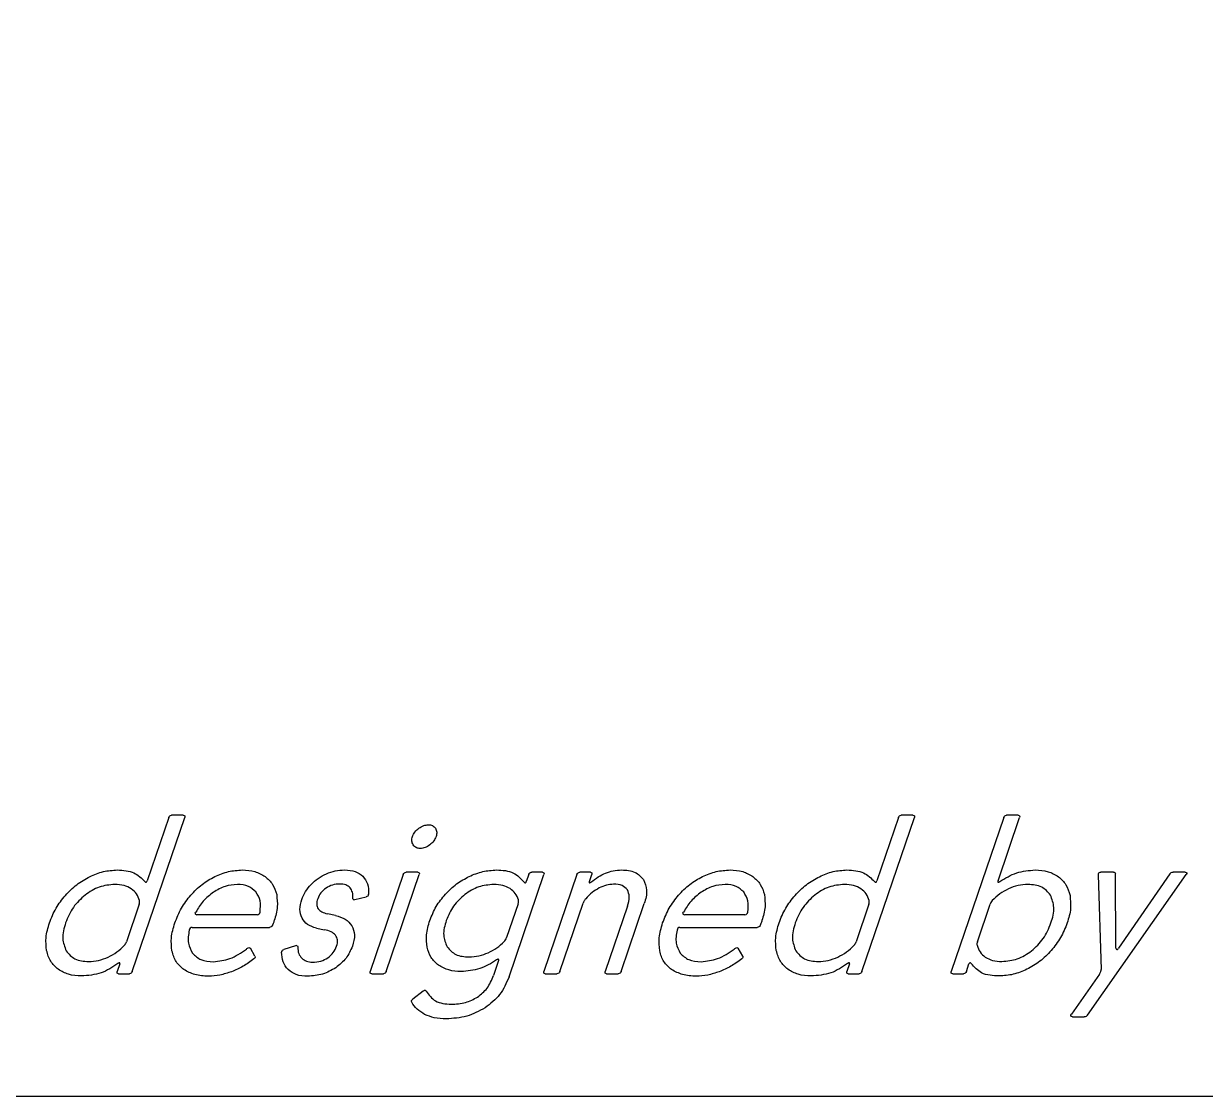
# Model space of a CAD drawing. Header units: millimetres. Extents: x 28 to 158, y -80 to -45.
# Drawn here: x 78.64 to 97.92, y -80 to -62.5 of the extents above; entities that cross this region are included whole.
import ezdxf

# ---------------------------------------------------------------- set-up
doc = ezdxf.new("R2010")
doc.units = ezdxf.units.MM
doc.layers.get('0').update_dxf_attribs({"linetype": 'CONTINUOUS'})

msp = doc.modelspace()

# ---------------------------------------------------------------- linework, layer by layer
for p, q in [((80.412, -77.964), (81.266, -75.45)), ((81.005, -75.45), (80.653, -76.486)), ((81.242, -75.414), (81.053, -75.414)), ((92.315, -77.964), (93.17, -75.45)), ((92.909, -75.45), (92.557, -76.486)), ((93.146, -75.414), (92.957, -75.414)), ((94.627, -75.45), (93.772, -77.964)), ((94.535, -76.486), (94.887, -75.45)), ((94.864, -75.414), (94.675, -75.414)), ((85.07, -76.343), (84.88, -76.343)), ((87.102, -76.343), (86.927, -76.343)), ((87.884, -76.343), (87.713, -76.343)), ((96.416, -76.343), (96.213, -76.343)), ((97.588, -76.343), (97.391, -76.343)), ((84.833, -76.379), (84.294, -77.964)), ((84.554, -77.964), (85.093, -76.379)), ((86.557, -78.05), (87.125, -76.379)), ((86.879, -76.379), (86.839, -76.496)), ((87.665, -76.379), (87.126, -77.964)), ((87.868, -76.496), (87.908, -76.379)), ((95.995, -78.675), (97.606, -76.382)), ((96.171, -76.371), (96.169, -76.386)), ((96.169, -76.386), (96.217, -77.929)), ((96.459, -77.582), (96.449, -76.371)), ((97.335, -76.371), (96.502, -77.582)), ((84.265, -76.714), (84.266, -76.7)), ((80.525, -76.864), (80.316, -77.479)), ((84.028, -76.793), (84.043, -76.789)), ((84.043, -76.789), (84.225, -76.746)), ((86.706, -76.857), (86.518, -77.411)), ((87.387, -77.964), (87.765, -76.85)), ((88.489, -76.896), (88.126, -77.964)), ((88.387, -77.964), (88.764, -76.854)), ((92.428, -76.864), (92.219, -77.479)), ((94.198, -77.479), (94.407, -76.864)), ((81.438, -77.014), (81.448, -76.996)), ((82.449, -77.036), (81.466, -77.036)), ((83.726, -77.05), (83.596, -77.021)), ((89.395, -77.014), (89.405, -76.996)), ((90.406, -77.036), (89.424, -77.036)), ((81.389, -77.243), (82.65, -77.243)), ((83.414, -77.254), (83.547, -77.282)), ((89.346, -77.243), (90.607, -77.243)), ((82.412, -77.711), (82.338, -77.582)), ((82.849, -77.632), (82.848, -77.646)), ((83.076, -77.543), (82.884, -77.604)), ((83.092, -77.539), (83.076, -77.543)), ((90.369, -77.711), (90.295, -77.582)), ((80.208, -77.839), (80.165, -77.964)), ((86.388, -77.782), (86.304, -78.029)), ((92.111, -77.839), (92.069, -77.964)), ((94.019, -77.964), (94.061, -77.839)), ((80.189, -78), (80.364, -78)), ((84.317, -78), (84.507, -78)), ((87.149, -78), (87.339, -78)), ((88.149, -78), (88.339, -78)), ((92.092, -78), (92.267, -78)), ((93.796, -78), (93.971, -78)), ((96.191, -78.004), (95.733, -78.657)), ((85.154, -78.282), (84.987, -78.414)), ((95.75, -78.704), (95.942, -78.704))]:
    msp.add_line(p, q)
msp.add_lwpolyline([(28.094, -80), (28.094, -45), (158.094, -45), (158.094, -80)], close=True)
for points, knots in [([(81.005, -75.45), (81.01, -75.44), (81.02, -75.419), (81.042, -75.416), (81.053, -75.414)], [0, 0, 0, 0, 0.003227731, 0.006339756, 0.006339756, 0.006339756, 0.006339756]), ([(81.242, -75.414), (81.252, -75.416), (81.273, -75.419), (81.268, -75.44), (81.266, -75.45)], [0, 0, 0, 0, 0.002537857, 0.005216444, 0.005216444, 0.005216444, 0.005216444]), ([(85.087, -75.625), (85.112, -75.608), (85.16, -75.577), (85.217, -75.571), (85.244, -75.568)], [0, 0, 0, 0, 0.00893547, 0.01691598, 0.01691598, 0.01691598, 0.01691598]), ([(85.244, -75.568), (85.267, -75.57), (85.312, -75.574), (85.342, -75.608), (85.357, -75.625)], [0, 0, 0, 0, 0.00672152, 0.01308542, 0.01308542, 0.01308542, 0.01308542]), ([(92.909, -75.45), (92.914, -75.44), (92.923, -75.419), (92.946, -75.416), (92.957, -75.414)], [0, 0, 0, 0, 0.003227731, 0.006339756, 0.006339756, 0.006339756, 0.006339756]), ([(93.146, -75.414), (93.156, -75.416), (93.176, -75.419), (93.172, -75.44), (93.17, -75.45)], [0, 0, 0, 0, 0.002538303, 0.00521689, 0.00521689, 0.00521689, 0.00521689]), ([(94.627, -75.45), (94.632, -75.44), (94.641, -75.419), (94.664, -75.416), (94.675, -75.414)], [0, 0, 0, 0, 0.003227997, 0.006340022, 0.006340022, 0.006340022, 0.006340022]), ([(94.864, -75.414), (94.874, -75.416), (94.894, -75.419), (94.89, -75.44), (94.887, -75.45)], [0, 0, 0, 0, 0.002537857, 0.005216444, 0.005216444, 0.005216444, 0.005216444]), ([(84.994, -75.898), (84.984, -75.877), (84.963, -75.833), (84.975, -75.786), (84.982, -75.761)], [0, 0, 0, 0, 0.00676908, 0.01420653, 0.01420653, 0.01420653, 0.01420653]), ([(84.982, -75.761), (84.993, -75.735), (85.018, -75.682), (85.063, -75.644), (85.087, -75.625)], [0, 0, 0, 0, 0.0083254, 0.01737495, 0.01737495, 0.01737495, 0.01737495]), ([(85.368, -75.761), (85.356, -75.786), (85.332, -75.84), (85.287, -75.878), (85.264, -75.898)], [0, 0, 0, 0, 0.0083487, 0.01742765, 0.01742765, 0.01742765, 0.01742765]), ([(85.357, -75.625), (85.366, -75.646), (85.387, -75.689), (85.374, -75.736), (85.368, -75.761)], [0, 0, 0, 0, 0.00661292, 0.01401088, 0.01401088, 0.01401088, 0.01401088]), ([(85.111, -75.957), (85.087, -75.955), (85.04, -75.951), (85.009, -75.915), (84.994, -75.898)], [0, 0, 0, 0, 0.00702179, 0.01360634, 0.01360634, 0.01360634, 0.01360634]), ([(85.264, -75.898), (85.239, -75.915), (85.193, -75.947), (85.137, -75.954), (85.111, -75.957)], [0, 0, 0, 0, 0.0088468, 0.01654317, 0.01654317, 0.01654317, 0.01654317]), ([(79.716, -76.416), (79.79, -76.384), (79.934, -76.322), (80.091, -76.312), (80.168, -76.307)], [0, 0, 0, 0, 0.02386203, 0.04673646, 0.04673646, 0.04673646, 0.04673646]), ([(80.168, -76.307), (80.263, -76.312), (80.438, -76.32), (80.561, -76.441), (80.618, -76.496)], [0, 0, 0, 0, 0.02755101, 0.05036024, 0.05036024, 0.05036024, 0.05036024]), ([(81.758, -76.414), (81.831, -76.383), (81.975, -76.322), (82.13, -76.312), (82.207, -76.307)], [0, 0, 0, 0, 0.02364691, 0.04645593, 0.04645593, 0.04645593, 0.04645593]), ([(82.207, -76.307), (82.277, -76.311), (82.41, -76.317), (82.525, -76.383), (82.579, -76.414)], [0, 0, 0, 0, 0.02073638, 0.03925948, 0.03925948, 0.03925948, 0.03925948]), ([(83.577, -76.37), (83.625, -76.351), (83.721, -76.315), (83.824, -76.31), (83.875, -76.307)], [0, 0, 0, 0, 0.01540514, 0.03061565, 0.03061565, 0.03061565, 0.03061565]), ([(83.875, -76.307), (83.935, -76.31), (84.045, -76.315), (84.133, -76.379), (84.174, -76.409)], [0, 0, 0, 0, 0.01749052, 0.03224712, 0.03224712, 0.03224712, 0.03224712]), ([(84.833, -76.379), (84.837, -76.368), (84.847, -76.348), (84.869, -76.344), (84.88, -76.343)], [0, 0, 0, 0, 0.003227731, 0.006339747, 0.006339747, 0.006339747, 0.006339747]), ([(85.07, -76.343), (85.08, -76.345), (85.1, -76.348), (85.096, -76.368), (85.093, -76.379)], [0, 0, 0, 0, 0.002538293, 0.00521688, 0.00521688, 0.00521688, 0.00521688]), ([(85.909, -76.411), (85.982, -76.381), (86.124, -76.321), (86.278, -76.312), (86.353, -76.307)], [0, 0, 0, 0, 0.02338804, 0.04589116, 0.04589116, 0.04589116, 0.04589116]), ([(86.353, -76.307), (86.451, -76.311), (86.63, -76.319), (86.749, -76.449), (86.803, -76.507)], [0, 0, 0, 0, 0.02812366, 0.05103086, 0.05103086, 0.05103086, 0.05103086]), ([(86.898, -76.354), (86.903, -76.35), (86.912, -76.345), (86.922, -76.343), (86.927, -76.343)], [0, 0, 0, 0, 0.001642833, 0.003097732, 0.003097732, 0.003097732, 0.003097732]), ([(87.102, -76.343), (87.112, -76.345), (87.132, -76.348), (87.128, -76.368), (87.125, -76.379)], [0, 0, 0, 0, 0.002537847, 0.005216433, 0.005216433, 0.005216433, 0.005216433]), ([(87.665, -76.379), (87.67, -76.368), (87.679, -76.348), (87.702, -76.344), (87.713, -76.343)], [0, 0, 0, 0, 0.003227731, 0.006339747, 0.006339747, 0.006339747, 0.006339747]), ([(87.884, -76.343), (87.894, -76.345), (87.914, -76.348), (87.91, -76.368), (87.908, -76.379)], [0, 0, 0, 0, 0.002538293, 0.00521688, 0.00521688, 0.00521688, 0.00521688]), ([(88.133, -76.357), (88.174, -76.343), (88.258, -76.313), (88.347, -76.309), (88.393, -76.307)], [0, 0, 0, 0, 0.01307349, 0.02659204, 0.02659204, 0.02659204, 0.02659204]), ([(88.393, -76.307), (88.471, -76.31), (88.612, -76.315), (88.708, -76.416), (88.751, -76.461)], [0, 0, 0, 0, 0.02250709, 0.0403854, 0.0403854, 0.0403854, 0.0403854]), ([(89.715, -76.414), (89.788, -76.383), (89.932, -76.322), (90.088, -76.312), (90.164, -76.307)], [0, 0, 0, 0, 0.02364691, 0.04645593, 0.04645593, 0.04645593, 0.04645593]), ([(90.164, -76.307), (90.234, -76.311), (90.367, -76.317), (90.482, -76.383), (90.537, -76.414)], [0, 0, 0, 0, 0.02073685, 0.03925953, 0.03925953, 0.03925953, 0.03925953]), ([(91.62, -76.416), (91.693, -76.384), (91.838, -76.322), (91.994, -76.312), (92.071, -76.307)], [0, 0, 0, 0, 0.02386158, 0.04673554, 0.04673554, 0.04673554, 0.04673554]), ([(92.071, -76.307), (92.167, -76.312), (92.341, -76.32), (92.465, -76.441), (92.521, -76.496)], [0, 0, 0, 0, 0.02755148, 0.05036071, 0.05036071, 0.05036071, 0.05036071]), ([(94.564, -76.496), (94.653, -76.441), (94.831, -76.331), (95.039, -76.315), (95.143, -76.307)], [0, 0, 0, 0, 0.03095212, 0.06167703, 0.06167703, 0.06167703, 0.06167703]), ([(95.143, -76.307), (95.214, -76.311), (95.348, -76.317), (95.465, -76.384), (95.52, -76.416)], [0, 0, 0, 0, 0.02103672, 0.03977738, 0.03977738, 0.03977738, 0.03977738]), ([(96.171, -76.371), (96.175, -76.363), (96.184, -76.346), (96.203, -76.344), (96.213, -76.343)], [0, 0, 0, 0, 0.002633931, 0.00538244, 0.00538244, 0.00538244, 0.00538244]), ([(96.416, -76.343), (96.426, -76.344), (96.444, -76.346), (96.447, -76.363), (96.449, -76.371)], [0, 0, 0, 0, 0.002537798, 0.004854032, 0.004854032, 0.004854032, 0.004854032]), ([(97.335, -76.371), (97.342, -76.363), (97.357, -76.346), (97.38, -76.344), (97.391, -76.343)], [0, 0, 0, 0, 0.003235899, 0.006503997, 0.006503997, 0.006503997, 0.006503997]), ([(97.588, -76.343), (97.599, -76.345), (97.623, -76.349), (97.612, -76.371), (97.606, -76.382)], [0, 0, 0, 0, 0.002791543, 0.005827618, 0.005827618, 0.005827618, 0.005827618]), ([(79.32, -76.721), (79.379, -76.66), (79.496, -76.539), (79.644, -76.456), (79.716, -76.416)], [0, 0, 0, 0, 0.0255165, 0.05030234, 0.05030234, 0.05030234, 0.05030234]), ([(80.618, -76.496), (80.62, -76.501), (80.625, -76.508), (80.634, -76.507), (80.637, -76.507)], [0, 0, 0, 0, 0.00137361, 0.002373241, 0.002373241, 0.002373241, 0.002373241]), ([(80.637, -76.507), (80.64, -76.505), (80.648, -76.5), (80.651, -76.491), (80.653, -76.486)], [0, 0, 0, 0, 0.00115819, 0.002753053, 0.002753053, 0.002753053, 0.002753053]), ([(81.365, -76.718), (81.424, -76.656), (81.54, -76.535), (81.686, -76.454), (81.758, -76.414)], [0, 0, 0, 0, 0.0253446, 0.0498694, 0.0498694, 0.0498694, 0.0498694]), ([(82.579, -76.414), (82.624, -76.454), (82.715, -76.534), (82.749, -76.65), (82.767, -76.709)], [0, 0, 0, 0, 0.01753043, 0.03555364, 0.03555364, 0.03555364, 0.03555364]), ([(83.327, -76.543), (83.364, -76.508), (83.438, -76.437), (83.53, -76.392), (83.577, -76.37)], [0, 0, 0, 0, 0.01516876, 0.03056656, 0.03056656, 0.03056656, 0.03056656]), ([(83.797, -76.536), (83.757, -76.538), (83.676, -76.544), (83.607, -76.584), (83.572, -76.604)], [0, 0, 0, 0, 0.01199241, 0.02376427, 0.02376427, 0.02376427, 0.02376427]), ([(83.964, -76.596), (83.942, -76.579), (83.894, -76.54), (83.831, -76.537), (83.797, -76.536)], [0, 0, 0, 0, 0.00818358, 0.01818475, 0.01818475, 0.01818475, 0.01818475]), ([(84.174, -76.409), (84.203, -76.449), (84.267, -76.535), (84.267, -76.642), (84.266, -76.7)], [0, 0, 0, 0, 0.01443589, 0.0312698, 0.0312698, 0.0312698, 0.0312698]), ([(85.519, -76.702), (85.578, -76.643), (85.693, -76.527), (85.838, -76.449), (85.909, -76.411)], [0, 0, 0, 0, 0.02473758, 0.04890204, 0.04890204, 0.04890204, 0.04890204]), ([(86.803, -76.507), (86.806, -76.511), (86.811, -76.518), (86.819, -76.518), (86.823, -76.518)], [0, 0, 0, 0, 0.001373652, 0.002373284, 0.002373284, 0.002373284, 0.002373284]), ([(86.823, -76.518), (86.826, -76.516), (86.834, -76.511), (86.837, -76.502), (86.839, -76.496)], [0, 0, 0, 0, 0.001158209, 0.002753257, 0.002753257, 0.002753257, 0.002753257]), ([(86.879, -76.379), (86.881, -76.374), (86.886, -76.364), (86.894, -76.357), (86.898, -76.354)], [0, 0, 0, 0, 0.001521671, 0.003188943, 0.003188943, 0.003188943, 0.003188943]), ([(87.868, -76.496), (87.866, -76.501), (87.864, -76.507), (87.868, -76.512), (87.87, -76.514)], [0, 0, 0, 0, 0.001173237, 0.001946831, 0.001946831, 0.001946831, 0.001946831]), ([(87.87, -76.514), (87.874, -76.514), (87.883, -76.514), (87.889, -76.508), (87.894, -76.504)], [0, 0, 0, 0, 0.000971139, 0.002648645, 0.002648645, 0.002648645, 0.002648645]), ([(87.894, -76.504), (87.932, -76.474), (88.007, -76.416), (88.092, -76.376), (88.133, -76.357)], [0, 0, 0, 0, 0.01461664, 0.02811044, 0.02811044, 0.02811044, 0.02811044]), ([(88.751, -76.461), (88.774, -76.519), (88.825, -76.647), (88.785, -76.78), (88.764, -76.854)], [0, 0, 0, 0, 0.01820965, 0.04031443, 0.04031443, 0.04031443, 0.04031443]), ([(89.323, -76.718), (89.381, -76.656), (89.497, -76.535), (89.643, -76.454), (89.715, -76.414)], [0, 0, 0, 0, 0.0253446, 0.04986899, 0.04986899, 0.04986899, 0.04986899]), ([(90.537, -76.414), (90.581, -76.454), (90.672, -76.534), (90.706, -76.65), (90.724, -76.709)], [0, 0, 0, 0, 0.01753043, 0.03555364, 0.03555364, 0.03555364, 0.03555364]), ([(91.223, -76.721), (91.283, -76.66), (91.4, -76.539), (91.547, -76.456), (91.62, -76.416)], [0, 0, 0, 0, 0.0255165, 0.05030234, 0.05030234, 0.05030234, 0.05030234]), ([(92.521, -76.496), (92.524, -76.501), (92.529, -76.508), (92.537, -76.507), (92.541, -76.507)], [0, 0, 0, 0, 0.00137361, 0.002372766, 0.002372766, 0.002372766, 0.002372766]), ([(92.541, -76.507), (92.544, -76.505), (92.552, -76.5), (92.555, -76.491), (92.557, -76.486)], [0, 0, 0, 0, 0.001158566, 0.002753428, 0.002753428, 0.002753428, 0.002753428]), ([(94.535, -76.486), (94.533, -76.491), (94.53, -76.498), (94.535, -76.505), (94.537, -76.507)], [0, 0, 0, 0, 0.00145265, 0.00228517, 0.00228517, 0.00228517, 0.00228517]), ([(94.537, -76.507), (94.541, -76.507), (94.551, -76.507), (94.559, -76.501), (94.564, -76.496)], [0, 0, 0, 0, 0.001061862, 0.002963905, 0.002963905, 0.002963905, 0.002963905]), ([(95.52, -76.416), (95.565, -76.457), (95.658, -76.54), (95.692, -76.66), (95.709, -76.721)], [0, 0, 0, 0, 0.01786002, 0.03657334, 0.03657334, 0.03657334, 0.03657334]), ([(79.06, -77.171), (79.092, -77.089), (79.156, -76.926), (79.265, -76.79), (79.32, -76.721)], [0, 0, 0, 0, 0.02625702, 0.05223678, 0.05223678, 0.05223678, 0.05223678]), ([(79.641, -76.716), (79.572, -76.779), (79.432, -76.907), (79.36, -77.082), (79.324, -77.171)], [0, 0, 0, 0, 0.02761831, 0.056109, 0.056109, 0.056109, 0.056109]), ([(80.127, -76.543), (80.04, -76.551), (79.863, -76.566), (79.716, -76.666), (79.641, -76.716)], [0, 0, 0, 0, 0.02572293, 0.05232132, 0.05232132, 0.05232132, 0.05232132]), ([(80.395, -76.614), (80.356, -76.593), (80.273, -76.549), (80.178, -76.545), (80.127, -76.543)], [0, 0, 0, 0, 0.01307715, 0.02811239, 0.02811239, 0.02811239, 0.02811239]), ([(80.53, -76.807), (80.517, -76.769), (80.49, -76.692), (80.427, -76.64), (80.395, -76.614)], [0, 0, 0, 0, 0.01193251, 0.02393263, 0.02393263, 0.02393263, 0.02393263]), ([(81.106, -77.171), (81.138, -77.089), (81.202, -76.925), (81.311, -76.786), (81.365, -76.718)], [0, 0, 0, 0, 0.02652065, 0.05251321, 0.05251321, 0.05251321, 0.05251321]), ([(81.735, -76.67), (81.677, -76.715), (81.559, -76.805), (81.485, -76.933), (81.448, -76.996)], [0, 0, 0, 0, 0.02203377, 0.04392007, 0.04392007, 0.04392007, 0.04392007]), ([(82.127, -76.543), (82.059, -76.549), (81.919, -76.561), (81.798, -76.633), (81.735, -76.67)], [0, 0, 0, 0, 0.02021097, 0.04160831, 0.04160831, 0.04160831, 0.04160831]), ([(82.429, -76.666), (82.39, -76.63), (82.305, -76.553), (82.189, -76.546), (82.127, -76.543)], [0, 0, 0, 0, 0.01556788, 0.03358108, 0.03358108, 0.03358108, 0.03358108]), ([(82.495, -76.993), (82.502, -76.93), (82.515, -76.814), (82.457, -76.713), (82.429, -76.666)], [0, 0, 0, 0, 0.0183483, 0.034127, 0.034127, 0.034127, 0.034127]), ([(82.767, -76.709), (82.774, -76.776), (82.79, -76.919), (82.749, -77.058), (82.726, -77.132)], [0, 0, 0, 0, 0.01997964, 0.04290091, 0.04290091, 0.04290091, 0.04290091]), ([(83.176, -76.786), (83.194, -76.742), (83.231, -76.653), (83.294, -76.58), (83.327, -76.543)], [0, 0, 0, 0, 0.01402931, 0.02873729, 0.02873729, 0.02873729, 0.02873729]), ([(83.572, -76.604), (83.542, -76.627), (83.482, -76.673), (83.452, -76.742), (83.437, -76.775)], [0, 0, 0, 0, 0.01135817, 0.0221269, 0.0221269, 0.0221269, 0.0221269]), ([(84.009, -76.764), (84.01, -76.731), (84.011, -76.671), (83.979, -76.62), (83.964, -76.596)], [0, 0, 0, 0, 0.00958132, 0.01772648, 0.01772648, 0.01772648, 0.01772648]), ([(84.265, -76.714), (84.261, -76.721), (84.252, -76.737), (84.235, -76.743), (84.225, -76.746)], [0, 0, 0, 0, 0.002310612, 0.00523589, 0.00523589, 0.00523589, 0.00523589]), ([(85.266, -77.132), (85.297, -77.054), (85.359, -76.897), (85.466, -76.767), (85.519, -76.702)], [0, 0, 0, 0, 0.02517838, 0.0502131, 0.0502131, 0.0502131, 0.0502131]), ([(85.837, -76.707), (85.771, -76.766), (85.637, -76.885), (85.568, -77.049), (85.534, -77.132)], [0, 0, 0, 0, 0.02627984, 0.05281635, 0.05281635, 0.05281635, 0.05281635]), ([(86.309, -76.543), (86.224, -76.55), (86.053, -76.565), (85.91, -76.659), (85.837, -76.707)], [0, 0, 0, 0, 0.02499462, 0.05067886, 0.05067886, 0.05067886, 0.05067886]), ([(86.575, -76.611), (86.537, -76.591), (86.453, -76.548), (86.359, -76.545), (86.309, -76.543)], [0, 0, 0, 0, 0.01280808, 0.0277747, 0.0277747, 0.0277747, 0.0277747]), ([(86.71, -76.793), (86.696, -76.757), (86.668, -76.683), (86.606, -76.635), (86.575, -76.611)], [0, 0, 0, 0, 0.01141746, 0.02302495, 0.02302495, 0.02302495, 0.02302495]), ([(88.029, -76.6), (87.99, -76.623), (87.908, -76.671), (87.843, -76.74), (87.809, -76.775)], [0, 0, 0, 0, 0.01356243, 0.02824075, 0.02824075, 0.02824075, 0.02824075]), ([(88.264, -76.539), (88.224, -76.542), (88.142, -76.548), (88.067, -76.582), (88.029, -76.6)], [0, 0, 0, 0, 0.01186346, 0.02444382, 0.02444382, 0.02444382, 0.02444382]), ([(88.49, -76.63), (88.463, -76.604), (88.401, -76.543), (88.313, -76.541), (88.264, -76.539)], [0, 0, 0, 0, 0.0109606, 0.025192, 0.025192, 0.025192, 0.025192]), ([(88.489, -76.896), (88.505, -76.845), (88.534, -76.755), (88.503, -76.668), (88.49, -76.63)], [0, 0, 0, 0, 0.01569174, 0.02726332, 0.02726332, 0.02726332, 0.02726332]), ([(89.063, -77.171), (89.095, -77.089), (89.16, -76.925), (89.269, -76.786), (89.323, -76.718)], [0, 0, 0, 0, 0.02652065, 0.05251321, 0.05251321, 0.05251321, 0.05251321]), ([(89.693, -76.67), (89.634, -76.715), (89.516, -76.805), (89.442, -76.933), (89.405, -76.996)], [0, 0, 0, 0, 0.02203342, 0.04391998, 0.04391998, 0.04391998, 0.04391998]), ([(90.084, -76.543), (90.016, -76.549), (89.876, -76.561), (89.755, -76.633), (89.693, -76.67)], [0, 0, 0, 0, 0.02021097, 0.04160831, 0.04160831, 0.04160831, 0.04160831]), ([(90.387, -76.666), (90.347, -76.63), (90.262, -76.553), (90.146, -76.546), (90.084, -76.543)], [0, 0, 0, 0, 0.01556788, 0.03358108, 0.03358108, 0.03358108, 0.03358108]), ([(90.452, -76.993), (90.459, -76.93), (90.472, -76.814), (90.414, -76.713), (90.387, -76.666)], [0, 0, 0, 0, 0.0183483, 0.034127, 0.034127, 0.034127, 0.034127]), ([(90.724, -76.709), (90.731, -76.776), (90.747, -76.919), (90.706, -77.058), (90.684, -77.132)], [0, 0, 0, 0, 0.01997962, 0.04290067, 0.04290067, 0.04290067, 0.04290067]), ([(90.963, -77.171), (90.995, -77.089), (91.059, -76.926), (91.169, -76.79), (91.223, -76.721)], [0, 0, 0, 0, 0.02625702, 0.05223706, 0.05223706, 0.05223706, 0.05223706]), ([(91.545, -76.716), (91.476, -76.779), (91.336, -76.907), (91.264, -77.082), (91.227, -77.171)], [0, 0, 0, 0, 0.02761831, 0.056109, 0.056109, 0.056109, 0.056109]), ([(92.03, -76.543), (91.943, -76.551), (91.767, -76.566), (91.619, -76.666), (91.545, -76.716)], [0, 0, 0, 0, 0.02572293, 0.05232132, 0.05232132, 0.05232132, 0.05232132]), ([(92.299, -76.614), (92.26, -76.593), (92.176, -76.549), (92.081, -76.545), (92.03, -76.543)], [0, 0, 0, 0, 0.01307715, 0.02811239, 0.02811239, 0.02811239, 0.02811239]), ([(92.433, -76.807), (92.42, -76.769), (92.394, -76.692), (92.331, -76.64), (92.299, -76.614)], [0, 0, 0, 0, 0.01193271, 0.02393283, 0.02393283, 0.02393283, 0.02393283]), ([(94.706, -76.614), (94.657, -76.64), (94.559, -76.691), (94.48, -76.769), (94.441, -76.807)], [0, 0, 0, 0, 0.01656405, 0.03297229, 0.03297229, 0.03297229, 0.03297229]), ([(95.023, -76.543), (94.969, -76.546), (94.859, -76.552), (94.757, -76.593), (94.706, -76.614)], [0, 0, 0, 0, 0.01624084, 0.03270728, 0.03270728, 0.03270728, 0.03270728]), ([(95.391, -76.716), (95.347, -76.666), (95.25, -76.556), (95.103, -76.547), (95.023, -76.543)], [0, 0, 0, 0, 0.01937843, 0.04220524, 0.04220524, 0.04220524, 0.04220524]), ([(95.399, -77.171), (95.425, -77.086), (95.471, -76.932), (95.416, -76.783), (95.391, -76.716)], [0, 0, 0, 0, 0.02590285, 0.04665585, 0.04665585, 0.04665585, 0.04665585]), ([(95.709, -76.721), (95.716, -76.792), (95.732, -76.945), (95.687, -77.092), (95.663, -77.171)], [0, 0, 0, 0, 0.02108949, 0.04563152, 0.04563152, 0.04563152, 0.04563152]), ([(80.525, -76.864), (80.527, -76.855), (80.533, -76.836), (80.531, -76.817), (80.53, -76.807)], [0, 0, 0, 0, 0.002922313, 0.005781233, 0.005781233, 0.005781233, 0.005781233]), ([(83.18, -77.091), (83.164, -77.045), (83.131, -76.944), (83.16, -76.841), (83.176, -76.786)], [0, 0, 0, 0, 0.01435438, 0.03117721, 0.03117721, 0.03117721, 0.03117721]), ([(83.437, -76.775), (83.427, -76.807), (83.41, -76.863), (83.432, -76.916), (83.442, -76.939)], [0, 0, 0, 0, 0.00961519, 0.01691499, 0.01691499, 0.01691499, 0.01691499]), ([(84.028, -76.793), (84.021, -76.791), (84.008, -76.787), (84.008, -76.773), (84.009, -76.764)], [0, 0, 0, 0, 0.001700357, 0.003870474, 0.003870474, 0.003870474, 0.003870474]), ([(86.706, -76.857), (86.709, -76.845), (86.716, -76.824), (86.712, -76.802), (86.71, -76.793)], [0, 0, 0, 0, 0.003652873, 0.006533393, 0.006533393, 0.006533393, 0.006533393]), ([(87.809, -76.775), (87.799, -76.787), (87.781, -76.81), (87.771, -76.837), (87.765, -76.85)], [0, 0, 0, 0, 0.004479195, 0.008698082, 0.008698082, 0.008698082, 0.008698082]), ([(92.428, -76.864), (92.431, -76.855), (92.436, -76.836), (92.434, -76.817), (92.433, -76.807)], [0, 0, 0, 0, 0.002922313, 0.005781216, 0.005781216, 0.005781216, 0.005781216]), ([(94.441, -76.807), (94.433, -76.816), (94.419, -76.834), (94.411, -76.855), (94.407, -76.864)], [0, 0, 0, 0, 0.003512017, 0.00666291, 0.00666291, 0.00666291, 0.00666291]), ([(81.438, -77.014), (81.438, -77.02), (81.439, -77.036), (81.456, -77.036), (81.466, -77.036)], [0, 0, 0, 0, 0.001644486, 0.004198501, 0.004198501, 0.004198501, 0.004198501]), ([(82.449, -77.036), (82.461, -77.034), (82.487, -77.03), (82.492, -77.005), (82.495, -76.993)], [0, 0, 0, 0, 0.003479744, 0.006970026, 0.006970026, 0.006970026, 0.006970026]), ([(83.414, -77.254), (83.362, -77.239), (83.265, -77.212), (83.207, -77.13), (83.18, -77.091)], [0, 0, 0, 0, 0.01549898, 0.02928907, 0.02928907, 0.02928907, 0.02928907]), ([(83.442, -76.939), (83.461, -76.957), (83.504, -76.999), (83.563, -77.013), (83.596, -77.021)], [0, 0, 0, 0, 0.00769196, 0.01775316, 0.01775316, 0.01775316, 0.01775316]), ([(83.726, -77.05), (83.783, -77.065), (83.889, -77.094), (83.96, -77.177), (83.993, -77.216)], [0, 0, 0, 0, 0.01712803, 0.03209558, 0.03209558, 0.03209558, 0.03209558]), ([(89.395, -77.014), (89.395, -77.02), (89.396, -77.036), (89.413, -77.036), (89.424, -77.036)], [0, 0, 0, 0, 0.001644486, 0.004198501, 0.004198501, 0.004198501, 0.004198501]), ([(90.406, -77.036), (90.418, -77.034), (90.444, -77.03), (90.449, -77.005), (90.452, -76.993)], [0, 0, 0, 0, 0.00347929, 0.006969573, 0.006969573, 0.006969573, 0.006969573]), ([(79.014, -77.621), (79.007, -77.551), (78.991, -77.398), (79.036, -77.251), (79.06, -77.171)], [0, 0, 0, 0, 0.02108957, 0.04563159, 0.04563159, 0.04563159, 0.04563159]), ([(79.324, -77.171), (79.298, -77.257), (79.252, -77.411), (79.307, -77.56), (79.332, -77.627)], [0, 0, 0, 0, 0.02590271, 0.04665558, 0.04665558, 0.04665558, 0.04665558]), ([(81.058, -77.627), (81.051, -77.555), (81.036, -77.401), (81.082, -77.252), (81.106, -77.171)], [0, 0, 0, 0, 0.02130958, 0.04618001, 0.04618001, 0.04618001, 0.04618001]), ([(81.341, -77.289), (81.328, -77.361), (81.306, -77.493), (81.366, -77.611), (81.394, -77.664)], [0, 0, 0, 0, 0.02119774, 0.03879918, 0.03879918, 0.03879918, 0.03879918]), ([(81.389, -77.243), (81.376, -77.245), (81.35, -77.25), (81.344, -77.276), (81.341, -77.289)], [0, 0, 0, 0, 0.003537059, 0.007309996, 0.007309996, 0.007309996, 0.007309996]), ([(82.695, -77.214), (82.689, -77.223), (82.678, -77.239), (82.659, -77.241), (82.65, -77.243)], [0, 0, 0, 0, 0.002916155, 0.005578209, 0.005578209, 0.005578209, 0.005578209]), ([(82.726, -77.132), (82.721, -77.148), (82.712, -77.176), (82.7, -77.203), (82.695, -77.214)], [0, 0, 0, 0, 0.005027075, 0.008799278, 0.008799278, 0.008799278, 0.008799278]), ([(83.729, -77.371), (83.706, -77.351), (83.653, -77.306), (83.585, -77.291), (83.547, -77.282)], [0, 0, 0, 0, 0.00910857, 0.02056672, 0.02056672, 0.02056672, 0.02056672]), ([(83.993, -77.216), (84.012, -77.265), (84.055, -77.374), (84.021, -77.487), (84.002, -77.55)], [0, 0, 0, 0, 0.01529029, 0.0342801, 0.0342801, 0.0342801, 0.0342801]), ([(85.221, -77.568), (85.214, -77.5), (85.199, -77.352), (85.242, -77.209), (85.266, -77.132)], [0, 0, 0, 0, 0.02037486, 0.0441859, 0.0441859, 0.0441859, 0.0441859]), ([(85.534, -77.132), (85.51, -77.212), (85.466, -77.358), (85.522, -77.498), (85.547, -77.561)], [0, 0, 0, 0, 0.02428692, 0.04399487, 0.04399487, 0.04399487, 0.04399487]), ([(89.016, -77.627), (89.009, -77.555), (88.994, -77.401), (89.039, -77.252), (89.063, -77.171)], [0, 0, 0, 0, 0.02130958, 0.04618001, 0.04618001, 0.04618001, 0.04618001]), ([(89.298, -77.289), (89.286, -77.361), (89.263, -77.493), (89.323, -77.611), (89.351, -77.664)], [0, 0, 0, 0, 0.02119774, 0.03879918, 0.03879918, 0.03879918, 0.03879918]), ([(89.346, -77.243), (89.333, -77.245), (89.307, -77.25), (89.301, -77.276), (89.298, -77.289)], [0, 0, 0, 0, 0.003536608, 0.007309546, 0.007309546, 0.007309546, 0.007309546]), ([(90.652, -77.214), (90.646, -77.223), (90.635, -77.239), (90.616, -77.241), (90.607, -77.243)], [0, 0, 0, 0, 0.002916155, 0.005578209, 0.005578209, 0.005578209, 0.005578209]), ([(90.684, -77.132), (90.678, -77.148), (90.669, -77.176), (90.657, -77.203), (90.652, -77.214)], [0, 0, 0, 0, 0.005027075, 0.008799462, 0.008799462, 0.008799462, 0.008799462]), ([(90.917, -77.621), (90.91, -77.551), (90.895, -77.398), (90.939, -77.251), (90.963, -77.171)], [0, 0, 0, 0, 0.02108955, 0.04563157, 0.04563157, 0.04563157, 0.04563157]), ([(91.227, -77.171), (91.202, -77.257), (91.155, -77.411), (91.211, -77.56), (91.235, -77.627)], [0, 0, 0, 0, 0.02590271, 0.04665558, 0.04665558, 0.04665558, 0.04665558]), ([(95.082, -77.627), (95.15, -77.564), (95.29, -77.436), (95.362, -77.26), (95.399, -77.171)], [0, 0, 0, 0, 0.02761831, 0.05610895, 0.05610895, 0.05610895, 0.05610895]), ([(95.663, -77.171), (95.631, -77.253), (95.567, -77.416), (95.457, -77.553), (95.403, -77.621)], [0, 0, 0, 0, 0.02625677, 0.05223709, 0.05223709, 0.05223709, 0.05223709]), ([(80.282, -77.536), (80.289, -77.526), (80.303, -77.509), (80.312, -77.488), (80.316, -77.479)], [0, 0, 0, 0, 0.003512294, 0.006662986, 0.006662986, 0.006662986, 0.006662986]), ([(83.745, -77.55), (83.755, -77.515), (83.774, -77.453), (83.743, -77.397), (83.729, -77.371)], [0, 0, 0, 0, 0.01029423, 0.01859367, 0.01859367, 0.01859367, 0.01859367]), ([(86.219, -77.657), (86.267, -77.633), (86.362, -77.584), (86.439, -77.511), (86.478, -77.475)], [0, 0, 0, 0, 0.01597618, 0.03174783, 0.03174783, 0.03174783, 0.03174783]), ([(86.478, -77.475), (86.486, -77.465), (86.503, -77.446), (86.513, -77.422), (86.518, -77.411)], [0, 0, 0, 0, 0.003852108, 0.007604195, 0.007604195, 0.007604195, 0.007604195]), ([(92.186, -77.536), (92.193, -77.526), (92.207, -77.509), (92.215, -77.488), (92.219, -77.479)], [0, 0, 0, 0, 0.003512017, 0.00666291, 0.00666291, 0.00666291, 0.00666291]), ([(94.198, -77.479), (94.195, -77.488), (94.19, -77.507), (94.192, -77.526), (94.193, -77.536)], [0, 0, 0, 0, 0.002922313, 0.005781216, 0.005781216, 0.005781216, 0.005781216]), ([(79.203, -77.927), (79.158, -77.886), (79.065, -77.803), (79.031, -77.683), (79.014, -77.621)], [0, 0, 0, 0, 0.01786002, 0.03657323, 0.03657323, 0.03657323, 0.03657323]), ([(79.332, -77.627), (79.376, -77.677), (79.473, -77.787), (79.62, -77.795), (79.699, -77.8)], [0, 0, 0, 0, 0.01937845, 0.04220526, 0.04220526, 0.04220526, 0.04220526]), ([(80.017, -77.729), (80.066, -77.703), (80.164, -77.651), (80.243, -77.574), (80.282, -77.536)], [0, 0, 0, 0, 0.01656484, 0.03297629, 0.03297629, 0.03297629, 0.03297629]), ([(81.253, -77.932), (81.206, -77.892), (81.11, -77.81), (81.076, -77.689), (81.058, -77.627)], [0, 0, 0, 0, 0.01809404, 0.03692863, 0.03692863, 0.03692863, 0.03692863]), ([(81.394, -77.664), (81.437, -77.705), (81.532, -77.794), (81.663, -77.8), (81.734, -77.804)], [0, 0, 0, 0, 0.01724893, 0.03783498, 0.03783498, 0.03783498, 0.03783498]), ([(81.734, -77.804), (81.826, -77.793), (82.023, -77.77), (82.186, -77.657), (82.272, -77.596)], [0, 0, 0, 0, 0.02734459, 0.05847652, 0.05847652, 0.05847652, 0.05847652]), ([(82.272, -77.596), (82.286, -77.584), (82.307, -77.566), (82.33, -77.578), (82.338, -77.582)], [0, 0, 0, 0, 0.004860333, 0.007315367, 0.007315367, 0.007315367, 0.007315367]), ([(82.953, -77.932), (82.921, -77.892), (82.856, -77.809), (82.851, -77.702), (82.848, -77.646)], [0, 0, 0, 0, 0.01485646, 0.03111242, 0.03111242, 0.03111242, 0.03111242]), ([(82.849, -77.632), (82.853, -77.626), (82.861, -77.611), (82.876, -77.606), (82.884, -77.604)], [0, 0, 0, 0, 0.00217008, 0.004650727, 0.004650727, 0.004650727, 0.004650727]), ([(83.092, -77.539), (83.098, -77.541), (83.112, -77.545), (83.113, -77.56), (83.114, -77.568)], [0, 0, 0, 0, 0.001781233, 0.00400957, 0.00400957, 0.00400957, 0.00400957]), ([(83.114, -77.568), (83.114, -77.603), (83.115, -77.67), (83.157, -77.722), (83.177, -77.746)], [0, 0, 0, 0, 0.01025241, 0.01942876, 0.01942876, 0.01942876, 0.01942876]), ([(83.603, -77.738), (83.635, -77.712), (83.697, -77.661), (83.729, -77.587), (83.745, -77.55)], [0, 0, 0, 0, 0.01207944, 0.02384573, 0.02384573, 0.02384573, 0.02384573]), ([(84.002, -77.55), (83.972, -77.619), (83.911, -77.758), (83.792, -77.853), (83.731, -77.902)], [0, 0, 0, 0, 0.02211944, 0.04502702, 0.04502702, 0.04502702, 0.04502702]), ([(85.407, -77.861), (85.363, -77.822), (85.272, -77.743), (85.238, -77.627), (85.221, -77.568)], [0, 0, 0, 0, 0.01732942, 0.03537193, 0.03537193, 0.03537193, 0.03537193]), ([(85.547, -77.561), (85.591, -77.609), (85.687, -77.713), (85.83, -77.721), (85.907, -77.725)], [0, 0, 0, 0, 0.0187711, 0.04101653, 0.04101653, 0.04101653, 0.04101653]), ([(85.907, -77.725), (85.961, -77.722), (86.069, -77.717), (86.169, -77.677), (86.219, -77.657)], [0, 0, 0, 0, 0.01611224, 0.03215171, 0.03215171, 0.03215171, 0.03215171]), ([(89.21, -77.932), (89.163, -77.892), (89.067, -77.81), (89.033, -77.689), (89.016, -77.627)], [0, 0, 0, 0, 0.01809371, 0.03692848, 0.03692848, 0.03692848, 0.03692848]), ([(89.351, -77.664), (89.394, -77.705), (89.489, -77.794), (89.62, -77.8), (89.691, -77.804)], [0, 0, 0, 0, 0.01724855, 0.0378346, 0.0378346, 0.0378346, 0.0378346]), ([(89.691, -77.804), (89.783, -77.793), (89.98, -77.77), (90.143, -77.657), (90.229, -77.596)], [0, 0, 0, 0, 0.02734459, 0.05847652, 0.05847652, 0.05847652, 0.05847652]), ([(90.229, -77.596), (90.243, -77.584), (90.264, -77.566), (90.287, -77.578), (90.295, -77.582)], [0, 0, 0, 0, 0.004860752, 0.007315341, 0.007315341, 0.007315341, 0.007315341]), ([(91.106, -77.927), (91.061, -77.886), (90.969, -77.803), (90.935, -77.683), (90.917, -77.621)], [0, 0, 0, 0, 0.01786034, 0.03657372, 0.03657372, 0.03657372, 0.03657372]), ([(91.235, -77.627), (91.28, -77.677), (91.376, -77.787), (91.523, -77.795), (91.603, -77.8)], [0, 0, 0, 0, 0.01937845, 0.04220526, 0.04220526, 0.04220526, 0.04220526]), ([(91.92, -77.729), (91.969, -77.703), (92.067, -77.651), (92.146, -77.574), (92.186, -77.536)], [0, 0, 0, 0, 0.01656525, 0.0329767, 0.0329767, 0.0329767, 0.0329767]), ([(94.193, -77.536), (94.206, -77.574), (94.233, -77.651), (94.296, -77.703), (94.327, -77.729)], [0, 0, 0, 0, 0.01193095, 0.02393035, 0.02393035, 0.02393035, 0.02393035]), ([(94.596, -77.8), (94.683, -77.792), (94.86, -77.777), (95.007, -77.677), (95.082, -77.627)], [0, 0, 0, 0, 0.02572294, 0.05232133, 0.05232133, 0.05232133, 0.05232133]), ([(95.403, -77.621), (95.344, -77.683), (95.226, -77.804), (95.079, -77.886), (95.006, -77.927)], [0, 0, 0, 0, 0.02551655, 0.05030238, 0.05030238, 0.05030238, 0.05030238]), ([(96.459, -77.582), (96.46, -77.588), (96.461, -77.598), (96.47, -77.602), (96.473, -77.604)], [0, 0, 0, 0, 0.001690106, 0.002727898, 0.002727898, 0.002727898, 0.002727898]), ([(96.473, -77.604), (96.479, -77.602), (96.492, -77.6), (96.499, -77.588), (96.502, -77.582)], [0, 0, 0, 0, 0.001697943, 0.003741799, 0.003741799, 0.003741799, 0.003741799]), ([(80.178, -77.832), (80.089, -77.892), (79.908, -78.013), (79.691, -78.028), (79.58, -78.036)], [0, 0, 0, 0, 0.0314638, 0.06412837, 0.06412837, 0.06412837, 0.06412837]), ([(79.699, -77.8), (79.754, -77.797), (79.864, -77.791), (79.965, -77.749), (80.017, -77.729)], [0, 0, 0, 0, 0.01624132, 0.03270776, 0.03270776, 0.03270776, 0.03270776]), ([(80.205, -77.82), (80.202, -77.82), (80.191, -77.822), (80.183, -77.828), (80.178, -77.832)], [0, 0, 0, 0, 0.001126221, 0.003064621, 0.003064621, 0.003064621, 0.003064621]), ([(80.208, -77.839), (80.21, -77.834), (80.213, -77.827), (80.207, -77.821), (80.205, -77.82)], [0, 0, 0, 0, 0.001405938, 0.00215526, 0.00215526, 0.00215526, 0.00215526]), ([(82.396, -77.757), (82.338, -77.8), (82.224, -77.883), (82.094, -77.939), (82.031, -77.966)], [0, 0, 0, 0, 0.02153378, 0.04222611, 0.04222611, 0.04222611, 0.04222611]), ([(82.412, -77.711), (82.415, -77.719), (82.422, -77.737), (82.406, -77.75), (82.396, -77.757)], [0, 0, 0, 0, 0.002285222, 0.005461745, 0.005461745, 0.005461745, 0.005461745]), ([(83.177, -77.746), (83.202, -77.765), (83.253, -77.804), (83.317, -77.808), (83.349, -77.811)], [0, 0, 0, 0, 0.00915371, 0.01878731, 0.01878731, 0.01878731, 0.01878731]), ([(83.349, -77.811), (83.397, -77.808), (83.487, -77.804), (83.565, -77.759), (83.603, -77.738)], [0, 0, 0, 0, 0.01395692, 0.02670912, 0.02670912, 0.02670912, 0.02670912]), ([(85.776, -77.964), (85.707, -77.961), (85.576, -77.955), (85.461, -77.891), (85.407, -77.861)], [0, 0, 0, 0, 0.02044593, 0.03873519, 0.03873519, 0.03873519, 0.03873519]), ([(86.354, -77.775), (86.265, -77.83), (86.088, -77.94), (85.88, -77.956), (85.776, -77.964)], [0, 0, 0, 0, 0.03094828, 0.06167178, 0.06167178, 0.06167178, 0.06167178]), ([(86.383, -77.764), (86.379, -77.764), (86.368, -77.764), (86.36, -77.771), (86.354, -77.775)], [0, 0, 0, 0, 0.001195432, 0.003136029, 0.003136029, 0.003136029, 0.003136029]), ([(86.388, -77.782), (86.389, -77.778), (86.391, -77.771), (86.386, -77.766), (86.383, -77.764)], [0, 0, 0, 0, 0.001167539, 0.002028574, 0.002028574, 0.002028574, 0.002028574]), ([(90.353, -77.757), (90.295, -77.8), (90.181, -77.883), (90.051, -77.939), (89.988, -77.966)], [0, 0, 0, 0, 0.02153339, 0.04222614, 0.04222614, 0.04222614, 0.04222614]), ([(90.369, -77.711), (90.372, -77.719), (90.379, -77.737), (90.363, -77.75), (90.353, -77.757)], [0, 0, 0, 0, 0.002285222, 0.005462055, 0.005462055, 0.005462055, 0.005462055]), ([(92.081, -77.832), (91.993, -77.892), (91.812, -78.013), (91.594, -78.028), (91.484, -78.036)], [0, 0, 0, 0, 0.0314638, 0.06412837, 0.06412837, 0.06412837, 0.06412837]), ([(91.603, -77.8), (91.658, -77.797), (91.767, -77.791), (91.869, -77.749), (91.92, -77.729)], [0, 0, 0, 0, 0.01624084, 0.03270729, 0.03270729, 0.03270729, 0.03270729]), ([(92.109, -77.82), (92.105, -77.82), (92.095, -77.822), (92.087, -77.828), (92.081, -77.832)], [0, 0, 0, 0, 0.001126221, 0.003064621, 0.003064621, 0.003064621, 0.003064621]), ([(92.111, -77.839), (92.113, -77.834), (92.116, -77.827), (92.111, -77.821), (92.109, -77.82)], [0, 0, 0, 0, 0.001405938, 0.00215526, 0.00215526, 0.00215526, 0.00215526]), ([(94.077, -77.82), (94.074, -77.821), (94.066, -77.826), (94.063, -77.834), (94.061, -77.839)], [0, 0, 0, 0, 0.001042041, 0.00259033, 0.00259033, 0.00259033, 0.00259033]), ([(94.096, -77.832), (94.093, -77.828), (94.088, -77.821), (94.08, -77.82), (94.077, -77.82)], [0, 0, 0, 0, 0.001395497, 0.002370769, 0.002370769, 0.002370769, 0.002370769]), ([(94.555, -78.036), (94.453, -78.032), (94.27, -78.026), (94.149, -77.891), (94.096, -77.832)], [0, 0, 0, 0, 0.02925186, 0.05219979, 0.05219979, 0.05219979, 0.05219979]), ([(94.327, -77.729), (94.366, -77.749), (94.45, -77.794), (94.545, -77.798), (94.596, -77.8)], [0, 0, 0, 0, 0.01307673, 0.02811197, 0.02811197, 0.02811197, 0.02811197]), ([(79.58, -78.036), (79.509, -78.032), (79.374, -78.026), (79.258, -77.959), (79.203, -77.927)], [0, 0, 0, 0, 0.0210372, 0.03977785, 0.03977785, 0.03977785, 0.03977785]), ([(80.189, -78), (80.179, -77.998), (80.159, -77.995), (80.163, -77.975), (80.165, -77.964)], [0, 0, 0, 0, 0.002536518, 0.005215159, 0.005215159, 0.005215159, 0.005215159]), ([(80.412, -77.964), (80.407, -77.975), (80.397, -77.995), (80.375, -77.998), (80.364, -78)], [0, 0, 0, 0, 0.003230152, 0.006343091, 0.006343091, 0.006343091, 0.006343091]), ([(81.654, -78.039), (81.578, -78.036), (81.436, -78.031), (81.311, -77.963), (81.253, -77.932)], [0, 0, 0, 0, 0.02250883, 0.0420024, 0.0420024, 0.0420024, 0.0420024]), ([(82.031, -77.966), (81.968, -77.987), (81.846, -78.029), (81.717, -78.036), (81.654, -78.039)], [0, 0, 0, 0, 0.01974372, 0.03853557, 0.03853557, 0.03853557, 0.03853557]), ([(83.272, -78.039), (83.208, -78.037), (83.09, -78.032), (82.996, -77.963), (82.953, -77.932)], [0, 0, 0, 0, 0.0187022, 0.03431431, 0.03431431, 0.03431431, 0.03431431]), ([(83.731, -77.902), (83.661, -77.942), (83.519, -78.024), (83.355, -78.034), (83.272, -78.039)], [0, 0, 0, 0, 0.02376155, 0.04851795, 0.04851795, 0.04851795, 0.04851795]), ([(84.317, -78), (84.307, -77.998), (84.287, -77.995), (84.291, -77.975), (84.294, -77.964)], [0, 0, 0, 0, 0.002536964, 0.005215605, 0.005215605, 0.005215605, 0.005215605]), ([(84.554, -77.964), (84.549, -77.975), (84.54, -77.995), (84.517, -77.998), (84.507, -78)], [0, 0, 0, 0, 0.003230152, 0.006343091, 0.006343091, 0.006343091, 0.006343091]), ([(86.045, -78.38), (86.101, -78.335), (86.218, -78.241), (86.274, -78.101), (86.304, -78.029)], [0, 0, 0, 0, 0.0212243, 0.04431845, 0.04431845, 0.04431845, 0.04431845]), ([(86.557, -78.05), (86.514, -78.152), (86.427, -78.355), (86.253, -78.489), (86.166, -78.555)], [0, 0, 0, 0, 0.03268876, 0.06488748, 0.06488748, 0.06488748, 0.06488748]), ([(87.149, -78), (87.14, -77.998), (87.119, -77.995), (87.124, -77.975), (87.126, -77.964)], [0, 0, 0, 0, 0.002536518, 0.005215159, 0.005215159, 0.005215159, 0.005215159]), ([(87.387, -77.964), (87.382, -77.975), (87.372, -77.995), (87.35, -77.998), (87.339, -78)], [0, 0, 0, 0, 0.003230152, 0.006343547, 0.006343547, 0.006343547, 0.006343547]), ([(88.149, -78), (88.14, -77.998), (88.119, -77.995), (88.124, -77.975), (88.126, -77.964)], [0, 0, 0, 0, 0.002536964, 0.005215609, 0.005215609, 0.005215609, 0.005215609]), ([(88.387, -77.964), (88.382, -77.975), (88.372, -77.995), (88.35, -77.998), (88.339, -78)], [0, 0, 0, 0, 0.003230152, 0.006343547, 0.006343547, 0.006343547, 0.006343547]), ([(89.611, -78.039), (89.535, -78.036), (89.393, -78.031), (89.268, -77.963), (89.21, -77.932)], [0, 0, 0, 0, 0.02250835, 0.04200192, 0.04200192, 0.04200192, 0.04200192]), ([(89.988, -77.966), (89.925, -77.987), (89.803, -78.029), (89.674, -78.036), (89.611, -78.039)], [0, 0, 0, 0, 0.01974372, 0.03853557, 0.03853557, 0.03853557, 0.03853557]), ([(91.484, -78.036), (91.412, -78.032), (91.278, -78.026), (91.161, -77.959), (91.106, -77.927)], [0, 0, 0, 0, 0.0210372, 0.03977742, 0.03977742, 0.03977742, 0.03977742]), ([(92.092, -78), (92.082, -77.998), (92.062, -77.995), (92.066, -77.975), (92.069, -77.964)], [0, 0, 0, 0, 0.002536518, 0.005215163, 0.005215163, 0.005215163, 0.005215163]), ([(92.315, -77.964), (92.31, -77.975), (92.301, -77.995), (92.278, -77.998), (92.267, -78)], [0, 0, 0, 0, 0.003230152, 0.006343547, 0.006343547, 0.006343547, 0.006343547]), ([(93.796, -78), (93.786, -77.998), (93.766, -77.995), (93.77, -77.975), (93.772, -77.964)], [0, 0, 0, 0, 0.002536518, 0.005215159, 0.005215159, 0.005215159, 0.005215159]), ([(94.019, -77.964), (94.014, -77.975), (94.004, -77.995), (93.982, -77.998), (93.971, -78)], [0, 0, 0, 0, 0.003229886, 0.006343738, 0.006343738, 0.006343738, 0.006343738]), ([(95.006, -77.927), (94.933, -77.959), (94.788, -78.021), (94.632, -78.031), (94.555, -78.036)], [0, 0, 0, 0, 0.02386158, 0.04673601, 0.04673601, 0.04673601, 0.04673601]), ([(96.191, -78.004), (96.195, -77.998), (96.204, -77.986), (96.209, -77.972), (96.212, -77.964)], [0, 0, 0, 0, 0.00202921, 0.004451323, 0.004451323, 0.004451323, 0.004451323]), ([(96.212, -77.964), (96.214, -77.958), (96.217, -77.946), (96.217, -77.934), (96.217, -77.929)], [0, 0, 0, 0, 0.002023706, 0.003630854, 0.003630854, 0.003630854, 0.003630854]), ([(85.154, -78.282), (85.159, -78.278), (85.168, -78.271), (85.179, -78.269), (85.183, -78.268)], [0, 0, 0, 0, 0.002012209, 0.003343696, 0.003343696, 0.003343696, 0.003343696]), ([(85.183, -78.268), (85.187, -78.269), (85.196, -78.271), (85.201, -78.278), (85.204, -78.282)], [0, 0, 0, 0, 0.001098698, 0.00254741, 0.00254741, 0.00254741, 0.00254741]), ([(84.97, -78.464), (84.968, -78.455), (84.964, -78.435), (84.979, -78.421), (84.987, -78.414)], [0, 0, 0, 0, 0.00268333, 0.005659616, 0.005659616, 0.005659616, 0.005659616]), ([(85.204, -78.282), (85.25, -78.345), (85.352, -78.479), (85.522, -78.491), (85.613, -78.496)], [0, 0, 0, 0, 0.02234232, 0.04831247, 0.04831247, 0.04831247, 0.04831247]), ([(85.613, -78.496), (85.693, -78.493), (85.845, -78.485), (85.981, -78.414), (86.045, -78.38)], [0, 0, 0, 0, 0.02366425, 0.04524084, 0.04524084, 0.04524084, 0.04524084]), ([(85.181, -78.662), (85.138, -78.636), (85.053, -78.586), (84.997, -78.504), (84.97, -78.464)], [0, 0, 0, 0, 0.01497694, 0.02926878, 0.02926878, 0.02926878, 0.02926878]), ([(86.166, -78.555), (86.068, -78.608), (85.87, -78.715), (85.646, -78.729), (85.531, -78.736)], [0, 0, 0, 0, 0.0328266, 0.06666952, 0.06666952, 0.06666952, 0.06666952]), ([(85.531, -78.736), (85.466, -78.734), (85.345, -78.73), (85.233, -78.684), (85.181, -78.662)], [0, 0, 0, 0, 0.01937519, 0.03602924, 0.03602924, 0.03602924, 0.03602924]), ([(95.75, -78.704), (95.738, -78.701), (95.711, -78.695), (95.725, -78.671), (95.733, -78.657)], [0, 0, 0, 0, 0.002966418, 0.006616578, 0.006616578, 0.006616578, 0.006616578]), ([(95.995, -78.675), (95.988, -78.683), (95.974, -78.7), (95.953, -78.702), (95.942, -78.704)], [0, 0, 0, 0, 0.003169282, 0.006176917, 0.006176917, 0.006176917, 0.006176917])]:
    msp.add_open_spline(points, degree=3, knots=knots)

doc.saveas('drawing.dxf')
